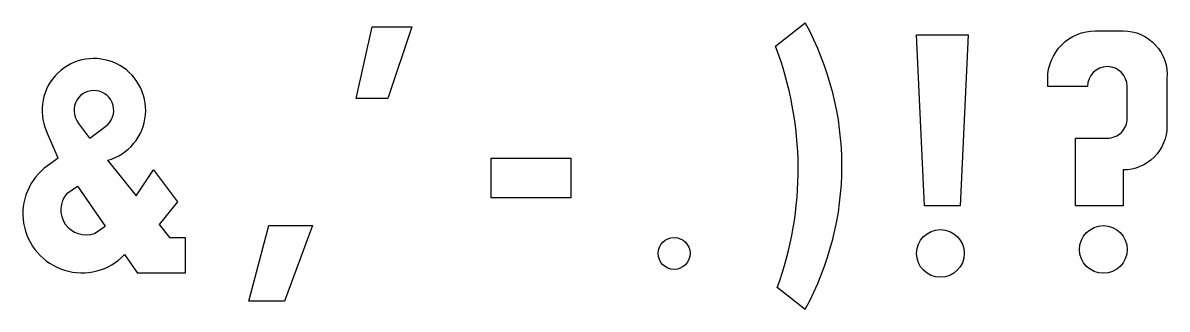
# Model space of a CAD drawing. Header units: inches. Extents: x -19 to 113, y -139 to 21.
# Drawn here: x 17.4 to 113.3, y -139.3 to -115.3 of the extents above.
import ezdxf

# ---------------------------------------------------------------- set-up
doc = ezdxf.new("R2010")
doc.units = ezdxf.units.IN
doc.header["$MEASUREMENT"] = 0
doc.layers.add('LETTERE', color=7, linetype='Continuous')

msp = doc.modelspace()

# ---------------------------------------------------------------- linework, layer by layer
at = {"layer": 'LETTERE', "color": 1}
for points in [[(46.667, -115.667), (50, -115.667), (48, -121.667), (45.333, -121.667), (46.667, -115.667)], [(92.333, -116.333), (96.667, -116.333), (96, -130.667), (93, -130.667), (92.333, -116.333)], [(23, -125), (22, -123.667)], [(20.333, -126.667), (19.348, -124.4)], [(23, -125), (24.333, -124)], [(20.333, -126.667), (19.436, -127.313)], [(56.667, -126.667), (63.333, -126.667), (63.333, -130), (56.667, -130), (56.667, -126.667)], [(24.486, -126.857), (26.879, -129.848)], [(26.879, -129.848), (28.333, -127.667), (30.333, -130.333), (28.8, -132.25)], [(21.066, -129.628), (21.954, -129.016)], [(21.954, -129.016), (24.268, -132.372)], [(23.38, -132.984), (24.268, -132.372)], [(28.8, -132.25), (29.667, -133.333)], [(38, -132.333), (41.667, -132.333), (39.333, -138.667), (36.333, -138.667), (38, -132.333)], [(31, -133.333), (31, -136.333), (27, -136.333)], [(29.667, -133.333), (31, -133.333)], [(25.914, -134.759), (27, -136.333)]]:
    msp.add_lwpolyline(points, dxfattribs=at)
for points in [[(80.513, -117.28), (83, -115.333, -16.062258)], [(106.667, -120.667), (103.333, -120.667), (103.333, -120, -0.414214), (107.333, -116)], [(107.333, -116), (109.667, -116, -0.439902), (113.333, -120, 1.090909)], [(110, -123.333), (110, -120.667, 1), (106.667, -120.667)], [(113.333, -120), (113.333, -124, -0.414214), (109.667, -127.667)], [(109.667, -127.667), (109.667, -130.667), (105.667, -130.667), (105.667, -125), (108.333, -125, 0.414214), (110, -123.333)], [(80.649, -137.496), (83, -139.333, 16.062258)]]:
    msp.add_lwpolyline(points, format="xyb", dxfattribs=at)
for centre, radius in [((108, -134.333), 2), ((72, -134.667), 1.333), ((94.333, -134.667), 2)]:
    msp.add_circle(centre, radius, dxfattribs=at)
for centre, radius, start, end in [((61.098, -127.333), 24.974, 331.2814, 28.7186), ((53.291, -127.596), 29.111, 340.01896, 20.75471), ((23.333, -122.667), 4.346, 285.37678, 203.49904), ((23.333, -122.667), 1.667, 306.8699, 216.8699), ((22.333, -131.333), 4.955, 125.77533, 316.26999), ((22.667, -131), 2.108, 139.41532, 289.76925)]:
    msp.add_arc(centre, radius, start, end, dxfattribs=at)

doc.saveas('drawing.dxf')
